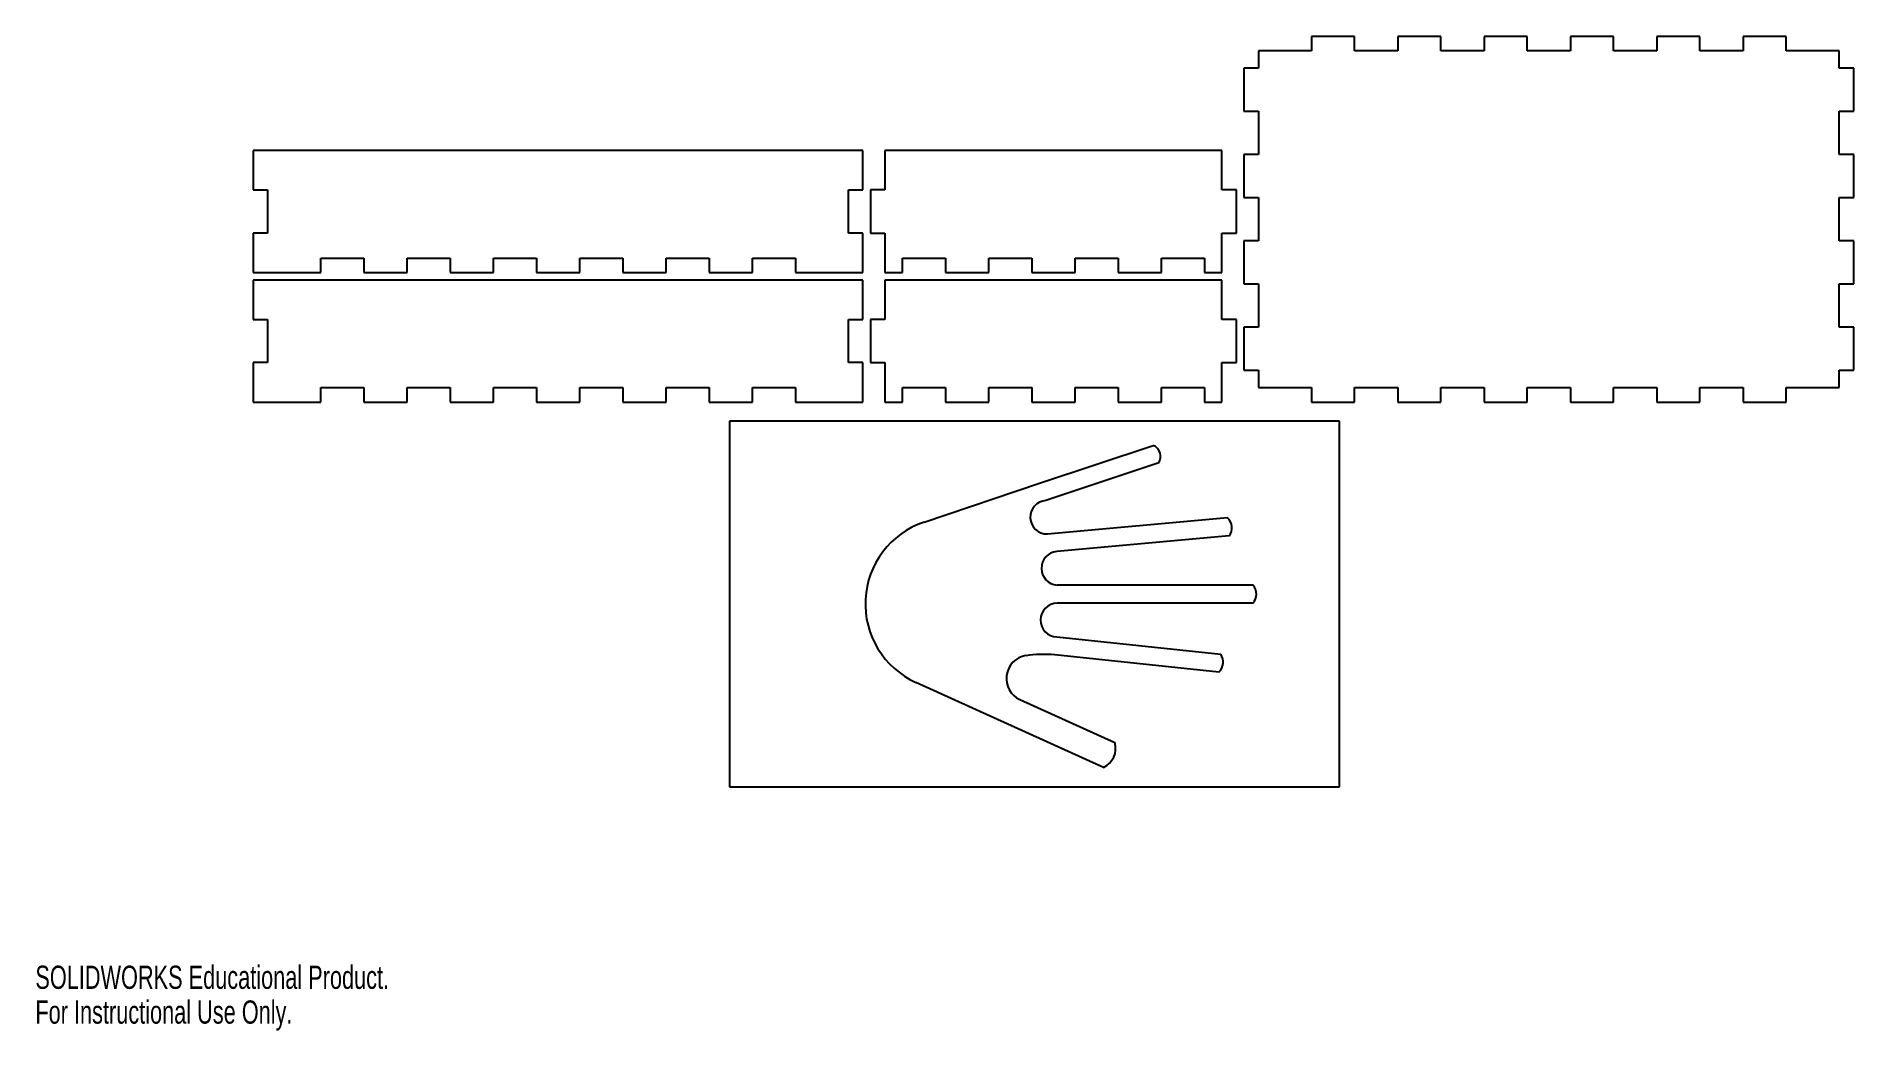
# Model space of a CAD drawing. Header units: inches. Extents: x 0 to 29.8, y 0 to 16.3.
import ezdxf

# ---------------------------------------------------------------- set-up
doc = ezdxf.new("R2010")
doc.units = ezdxf.units.IN
doc.header["$MEASUREMENT"] = 0
for name, color, linetype in [('BACK_OUTSIDECUTPATH', 179, 'Continuous'), ('BOTTOM_OUTSIDECUTPATH', 179, 'Continuous'), ('FRONT_OUTSIDECUTPATH', 179, 'Continuous'), ('LEFT_OUTSIDECUTPATH', 179, 'Continuous'), ('RIGHT_OUTSIDECUTPATH', 179, 'Continuous')]:
    doc.layers.add(name, color=color, linetype=linetype)
doc.styles.add('SLDTEXTSTYLE0', font='TXT', dxfattribs={"width": 0.7})

msp = doc.modelspace()

# ---------------------------------------------------------------- linework, layer by layer
at = {"color": 7, "linetype": 'Continuous', "lineweight": 25}
for p, q in [((11.388, 9.998), (11.388, 3.998)), ((21.388, 9.998), (11.388, 9.998)), ((21.388, 3.998), (21.388, 9.998)), ((16.472, 8.976), (18.336, 9.599)), ((18.428, 9.313), (16.576, 8.694)), ((14.576, 8.338), (16.472, 8.976)), ((16.599, 8.145), (19.552, 8.413)), ((19.58, 8.114), (16.752, 7.858)), ((16.757, 7.308), (19.971, 7.308)), ((19.971, 7.008), (16.761, 7.008)), ((16.755, 6.458), (19.443, 6.173)), ((19.412, 5.875), (16.719, 6.16)), ((17.518, 4.314), (14.443, 5.71)), ((16.148, 5.43), (17.704, 4.724)), ((11.388, 3.998), (21.388, 3.998))]:
    msp.add_line(p, q, dxfattribs=at)
for centre, radius, start, end in [((18.255, 9.415), 0.201, 329.3674, 66.1757), ((16.594, 8.42), 0.275, 93.7615, 271.0481), ((19.408, 8.249), 0.218, 321.7852, 48.5731), ((15.027, 6.998), 1.414, 108.5865, 245.5847), ((16.777, 7.583), 0.276, 95.1792, 265.8659), ((19.801, 7.158), 0.226, 318.4421, 41.5579), ((16.761, 6.733), 0.275, 90, 268.7734), ((16.305, 5.774), 0.379, 98.9376, 245.5847), ((16.527, 4.358), 1.812, 83.9443, 98.9376), ((19.248, 6.043), 0.234, 314.1664, 33.7223), ((17.379, 4.624), 0.34, 294.1421, 17.0273)]:
    msp.add_arc(centre, radius, start, end, dxfattribs=at)
at = {"layer": 'BACK_OUTSIDECUTPATH'}
for p, q in [((3.574, 14.435), (3.574, 13.789)), ((13.574, 14.435), (3.574, 14.435)), ((13.574, 13.789), (13.574, 14.435)), ((3.574, 13.789), (3.81, 13.789)), ((3.81, 13.789), (3.81, 13.081)), ((13.338, 13.081), (13.338, 13.789)), ((13.338, 13.789), (13.574, 13.789)), ((3.81, 13.081), (3.574, 13.081)), ((3.574, 13.081), (3.574, 12.435)), ((13.574, 13.081), (13.338, 13.081)), ((13.574, 12.435), (13.574, 13.081)), ((4.68, 12.435), (4.68, 12.671)), ((4.68, 12.671), (5.388, 12.671)), ((5.388, 12.671), (5.388, 12.435)), ((6.096, 12.435), (6.096, 12.671)), ((6.096, 12.671), (6.804, 12.671)), ((6.804, 12.671), (6.804, 12.435)), ((7.512, 12.435), (7.512, 12.671)), ((7.512, 12.671), (8.22, 12.671)), ((8.22, 12.671), (8.22, 12.435)), ((8.928, 12.435), (8.928, 12.671)), ((8.928, 12.671), (9.636, 12.671)), ((9.636, 12.671), (9.636, 12.435)), ((10.344, 12.435), (10.344, 12.671)), ((10.344, 12.671), (11.052, 12.671)), ((11.052, 12.671), (11.052, 12.435)), ((11.76, 12.435), (11.76, 12.671)), ((11.76, 12.671), (12.468, 12.671)), ((12.468, 12.671), (12.468, 12.435)), ((3.574, 12.435), (4.68, 12.435)), ((5.388, 12.435), (6.096, 12.435)), ((6.804, 12.435), (7.512, 12.435)), ((8.22, 12.435), (8.928, 12.435)), ((9.636, 12.435), (10.344, 12.435)), ((11.052, 12.435), (11.76, 12.435)), ((12.468, 12.435), (13.176, 12.435)), ((13.176, 12.435), (13.574, 12.435))]:
    msp.add_line(p, q, dxfattribs=at)
at = {"layer": 'BOTTOM_OUTSIDECUTPATH'}
for p, q in [((21.638, 16.31), (20.93, 16.31)), ((20.93, 16.31), (20.93, 16.074)), ((21.638, 16.074), (21.638, 16.31)), ((23.054, 16.31), (22.346, 16.31)), ((22.346, 16.31), (22.346, 16.074)), ((23.054, 16.074), (23.054, 16.31)), ((24.47, 16.31), (23.762, 16.31)), ((23.762, 16.31), (23.762, 16.074)), ((24.47, 16.074), (24.47, 16.31)), ((25.886, 16.31), (25.178, 16.31)), ((25.178, 16.31), (25.178, 16.074)), ((25.886, 16.074), (25.886, 16.31)), ((27.302, 16.31), (26.594, 16.31)), ((26.594, 16.31), (26.594, 16.074)), ((27.302, 16.074), (27.302, 16.31)), ((28.718, 16.31), (28.01, 16.31)), ((28.01, 16.31), (28.01, 16.074)), ((28.718, 16.074), (28.718, 16.31)), ((20.06, 16.074), (20.06, 15.788)), ((20.222, 16.074), (20.06, 16.074)), ((20.93, 16.074), (20.222, 16.074)), ((22.346, 16.074), (21.638, 16.074)), ((23.762, 16.074), (23.054, 16.074)), ((25.178, 16.074), (24.47, 16.074)), ((26.594, 16.074), (25.886, 16.074)), ((28.01, 16.074), (27.302, 16.074)), ((29.588, 16.074), (28.718, 16.074)), ((29.588, 15.788), (29.588, 16.074)), ((20.06, 15.788), (19.824, 15.788)), ((19.824, 15.788), (19.824, 15.08)), ((29.824, 15.788), (29.588, 15.788)), ((29.824, 15.08), (29.824, 15.788)), ((19.824, 15.08), (20.06, 15.08)), ((20.06, 15.08), (20.06, 14.372)), ((29.588, 14.372), (29.588, 15.08)), ((29.588, 15.08), (29.824, 15.08)), ((20.06, 14.372), (19.824, 14.372)), ((19.824, 14.372), (19.824, 13.664)), ((29.824, 14.372), (29.588, 14.372)), ((29.824, 13.664), (29.824, 14.372)), ((19.824, 13.664), (20.06, 13.664)), ((20.06, 13.664), (20.06, 12.956)), ((29.588, 12.956), (29.588, 13.664)), ((29.588, 13.664), (29.824, 13.664)), ((20.06, 12.956), (19.824, 12.956)), ((19.824, 12.956), (19.824, 12.248)), ((29.824, 12.956), (29.588, 12.956)), ((29.824, 12.248), (29.824, 12.956)), ((19.824, 12.248), (20.06, 12.248)), ((20.06, 12.248), (20.06, 11.54)), ((29.588, 11.54), (29.588, 12.248)), ((29.588, 12.248), (29.824, 12.248)), ((20.06, 11.54), (19.824, 11.54)), ((19.824, 11.54), (19.824, 10.832)), ((29.824, 11.54), (29.588, 11.54)), ((29.824, 10.832), (29.824, 11.54)), ((19.824, 10.832), (20.06, 10.832)), ((20.06, 10.832), (20.06, 10.546)), ((29.588, 10.546), (29.588, 10.832)), ((29.588, 10.832), (29.824, 10.832)), ((20.06, 10.546), (20.93, 10.546)), ((20.93, 10.546), (20.93, 10.31)), ((21.638, 10.31), (21.638, 10.546)), ((21.638, 10.546), (22.346, 10.546)), ((22.346, 10.546), (22.346, 10.31)), ((23.054, 10.31), (23.054, 10.546)), ((23.054, 10.546), (23.762, 10.546)), ((23.762, 10.546), (23.762, 10.31)), ((24.47, 10.31), (24.47, 10.546)), ((24.47, 10.546), (25.178, 10.546)), ((25.178, 10.546), (25.178, 10.31)), ((25.886, 10.31), (25.886, 10.546)), ((25.886, 10.546), (26.594, 10.546)), ((26.594, 10.546), (26.594, 10.31)), ((27.302, 10.31), (27.302, 10.546)), ((27.302, 10.546), (28.01, 10.546)), ((28.01, 10.546), (28.01, 10.31)), ((28.718, 10.31), (28.718, 10.546)), ((28.718, 10.546), (29.426, 10.546)), ((29.426, 10.546), (29.588, 10.546)), ((20.93, 10.31), (21.638, 10.31)), ((22.346, 10.31), (23.054, 10.31)), ((23.762, 10.31), (24.47, 10.31)), ((25.178, 10.31), (25.886, 10.31)), ((26.594, 10.31), (27.302, 10.31)), ((28.01, 10.31), (28.718, 10.31))]:
    msp.add_line(p, q, dxfattribs=at)
at = {"layer": 'FRONT_OUTSIDECUTPATH'}
for p, q in [((3.574, 12.31), (3.574, 11.664)), ((13.574, 12.31), (3.574, 12.31)), ((13.574, 11.664), (13.574, 12.31)), ((3.574, 11.664), (3.81, 11.664)), ((3.81, 11.664), (3.81, 10.956)), ((13.338, 10.956), (13.338, 11.664)), ((13.338, 11.664), (13.574, 11.664)), ((3.81, 10.956), (3.574, 10.956)), ((3.574, 10.956), (3.574, 10.31)), ((13.574, 10.956), (13.338, 10.956)), ((13.574, 10.31), (13.574, 10.956)), ((4.68, 10.31), (4.68, 10.546)), ((4.68, 10.546), (5.388, 10.546)), ((5.388, 10.546), (5.388, 10.31)), ((6.096, 10.31), (6.096, 10.546)), ((6.096, 10.546), (6.804, 10.546)), ((6.804, 10.546), (6.804, 10.31)), ((7.512, 10.31), (7.512, 10.546)), ((7.512, 10.546), (8.22, 10.546)), ((8.22, 10.546), (8.22, 10.31)), ((8.928, 10.31), (8.928, 10.546)), ((8.928, 10.546), (9.636, 10.546)), ((9.636, 10.546), (9.636, 10.31)), ((10.344, 10.31), (10.344, 10.546)), ((10.344, 10.546), (11.052, 10.546)), ((11.052, 10.546), (11.052, 10.31)), ((11.76, 10.31), (11.76, 10.546)), ((11.76, 10.546), (12.468, 10.546)), ((12.468, 10.546), (12.468, 10.31)), ((3.574, 10.31), (4.68, 10.31)), ((5.388, 10.31), (6.096, 10.31)), ((6.804, 10.31), (7.512, 10.31)), ((8.22, 10.31), (8.928, 10.31)), ((9.636, 10.31), (10.344, 10.31)), ((11.052, 10.31), (11.76, 10.31)), ((12.468, 10.31), (13.176, 10.31)), ((13.176, 10.31), (13.574, 10.31))]:
    msp.add_line(p, q, dxfattribs=at)
at = {"layer": 'LEFT_OUTSIDECUTPATH'}
for p, q in [((13.935, 12.31), (13.935, 11.664)), ((19.463, 12.31), (13.935, 12.31)), ((19.463, 11.664), (19.463, 12.31)), ((13.935, 11.664), (13.699, 11.664)), ((13.699, 11.664), (13.699, 10.956)), ((19.699, 11.664), (19.463, 11.664)), ((19.699, 10.956), (19.699, 11.664)), ((13.699, 10.956), (13.935, 10.956)), ((13.935, 10.956), (13.935, 10.31)), ((19.463, 10.31), (19.463, 10.956)), ((19.463, 10.956), (19.699, 10.956)), ((14.221, 10.31), (14.221, 10.546)), ((14.221, 10.546), (14.929, 10.546)), ((14.929, 10.546), (14.929, 10.31)), ((15.637, 10.31), (15.637, 10.546)), ((15.637, 10.546), (16.345, 10.546)), ((16.345, 10.546), (16.345, 10.31)), ((17.053, 10.31), (17.053, 10.546)), ((17.053, 10.546), (17.761, 10.546)), ((17.761, 10.546), (17.761, 10.31)), ((18.469, 10.31), (18.469, 10.546)), ((18.469, 10.546), (19.177, 10.546)), ((19.177, 10.546), (19.177, 10.31)), ((13.935, 10.31), (14.221, 10.31)), ((14.929, 10.31), (15.637, 10.31)), ((16.345, 10.31), (17.053, 10.31)), ((17.761, 10.31), (18.469, 10.31)), ((19.177, 10.31), (19.463, 10.31))]:
    msp.add_line(p, q, dxfattribs=at)
at = {"layer": 'RIGHT_OUTSIDECUTPATH'}
for p, q in [((13.935, 14.435), (13.935, 13.789)), ((19.463, 14.435), (13.935, 14.435)), ((19.463, 13.789), (19.463, 14.435)), ((13.935, 13.789), (13.699, 13.789)), ((13.699, 13.789), (13.699, 13.081)), ((19.699, 13.789), (19.463, 13.789)), ((19.699, 13.081), (19.699, 13.789)), ((13.699, 13.081), (13.935, 13.081)), ((13.935, 13.081), (13.935, 12.435)), ((19.463, 12.435), (19.463, 13.081)), ((19.463, 13.081), (19.699, 13.081)), ((14.221, 12.435), (14.221, 12.671)), ((14.221, 12.671), (14.929, 12.671)), ((14.929, 12.671), (14.929, 12.435)), ((15.637, 12.435), (15.637, 12.671)), ((15.637, 12.671), (16.345, 12.671)), ((16.345, 12.671), (16.345, 12.435)), ((17.053, 12.435), (17.053, 12.671)), ((17.053, 12.671), (17.761, 12.671)), ((17.761, 12.671), (17.761, 12.435)), ((18.469, 12.435), (18.469, 12.671)), ((18.469, 12.671), (19.177, 12.671)), ((19.177, 12.671), (19.177, 12.435)), ((13.935, 12.435), (14.221, 12.435)), ((14.929, 12.435), (15.637, 12.435)), ((16.345, 12.435), (17.053, 12.435)), ((17.761, 12.435), (18.469, 12.435)), ((19.177, 12.435), (19.463, 12.435))]:
    msp.add_line(p, q, dxfattribs=at)

# ---------------------------------------------------------------- texts
at = {"color": 7, "linetype": 'Continuous', "char_height": 0.3806, "attachment_point": 1, "style": 'SLDTEXTSTYLE0'}
for s, insert in [('SOLIDWORKS Educational Product.', (0, 1.062)), ('For Instructional Use Only.', (0, 0.491))]:
    msp.add_mtext(s, dxfattribs=dict(at, insert=insert))

doc.saveas('drawing.dxf')
